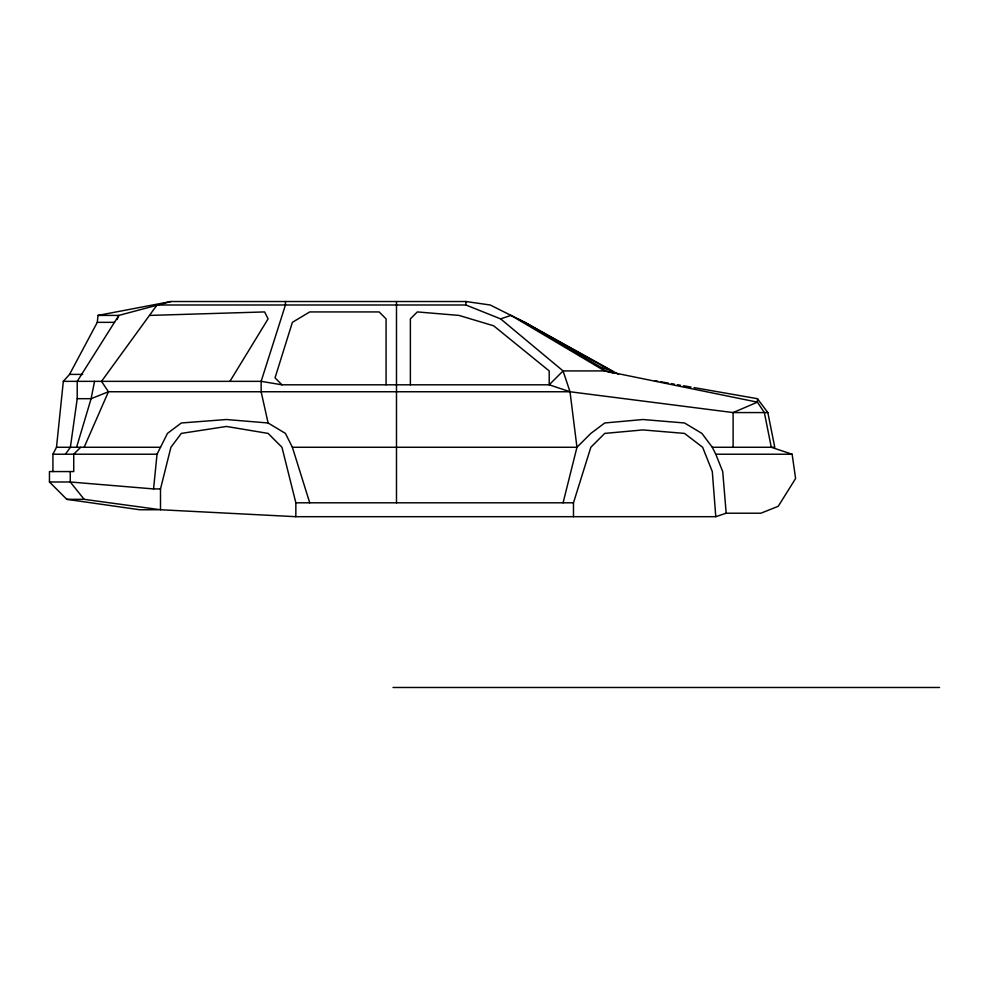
<?xml version="1.0" encoding="UTF-8"?>
<svg xmlns="http://www.w3.org/2000/svg" width="989" height="989" viewBox="0 0 989 989"><rect width="100%" height="100%" fill="white"/><g stroke="black" fill="none" stroke-linecap="round" stroke-linejoin="round"><path stroke-width="1.48" d="M80.69 447.275L73.742 454.223L73.742 471.568L49.45 471.568L49.45 481.989L70.268 481.989L153.567 488.925L157.028 454.223L167.45 433.405L181.321 422.983L226.444 419.521L268.093 422.983L285.438 433.405L292.385 447.275L309.73 502.808M52.924 471.568L52.924 454.223L56.497 447.275L63.333 381.346L69.539 374.398L97.293 322.34L98.035 315.404L170.912 301.521L465.906 301.521L490.198 304.995L524.899 322.34L618.607 374.398M170.912 301.521L118.853 315.404L77.216 381.346L77.216 398.691L70.38 447.275L65.435 454.223M94.561 381.346L91.099 398.691L76.586 447.275M295.847 516.691L160.502 509.743L160.502 488.925L170.912 447.275L181.321 433.405L226.444 426.457L268.093 433.405L281.964 447.275L295.847 502.808L295.847 516.691L715.776 516.691L726.186 513.217L760.887 513.217L778.244 506.281L795.601 478.515L792.127 454.223L771.296 447.275L764.361 412.574L757.426 402.164L757.426 398.691L694.043 387.601M563.075 502.808L576.958 447.275L570.01 391.755L563.075 370.924L500.607 318.878L465.906 304.995L157.028 304.995L101.508 381.346L108.444 391.755L570.01 391.755L733.121 412.574L767.835 412.574L774.77 447.275L712.303 447.275L701.893 433.405L684.536 422.983L642.899 419.521L604.724 422.983L590.841 433.405L576.958 447.275L292.385 447.275M573.484 516.691L573.484 502.808L590.841 447.275L604.724 433.405L642.899 429.931L684.536 433.405L702.635 447.275L712.303 471.568L715.776 516.691M117.159 319.571L118.853 315.404L98.035 315.404M84.152 447.275L108.444 391.755L91.099 398.691L77.216 398.691M229.918 381.346L268.093 318.878L264.619 311.931L150.093 315.404M500.607 318.878L511.016 315.404L604.724 370.924L614.441 373.36M97.293 322.34L114.576 322.34M733.121 447.275L733.121 412.574L757.426 402.164L604.724 370.924L563.075 370.924L549.192 384.808L281.964 384.808L261.145 381.346L63.333 381.346M69.539 374.398L82.693 374.398M56.497 447.275L160.502 447.275M52.924 454.223L157.028 454.223M712.303 447.275L715.776 454.223L792.127 454.223M153.567 488.925L160.502 488.925M66.807 499.334L84.152 499.334L160.502 509.743L139.684 509.743L66.807 499.334L49.45 481.989M295.847 502.808L573.484 502.808M393.029 687.479L939.55 687.479M654.817 380.74L657.833 381.272M660.85 381.791L668.391 383.114M671.407 383.645L674.436 384.177M677.453 384.696L680.469 385.228M683.486 385.759L691.027 387.07M524.899 322.34L601.25 367.463L611.659 370.924L517.964 318.878M570.01 391.755L549.192 384.808L549.192 370.924L493.672 325.814L458.958 315.404L417.321 311.931L410.373 318.878L410.373 384.808M601.25 367.463L604.724 370.924M281.964 384.808L275.029 377.872L292.385 322.34L309.73 311.931L379.146 311.931L386.081 318.878L386.081 384.808M84.152 499.334L70.268 481.989L70.268 471.568M757.426 398.691L767.835 412.574M715.776 454.223L722.712 471.568L726.186 513.217M268.093 422.983L261.145 391.755L261.145 381.346L285.438 304.995L285.438 301.521M465.906 301.521L465.906 304.995M396.49 301.521L396.49 502.808"/></g></svg>
